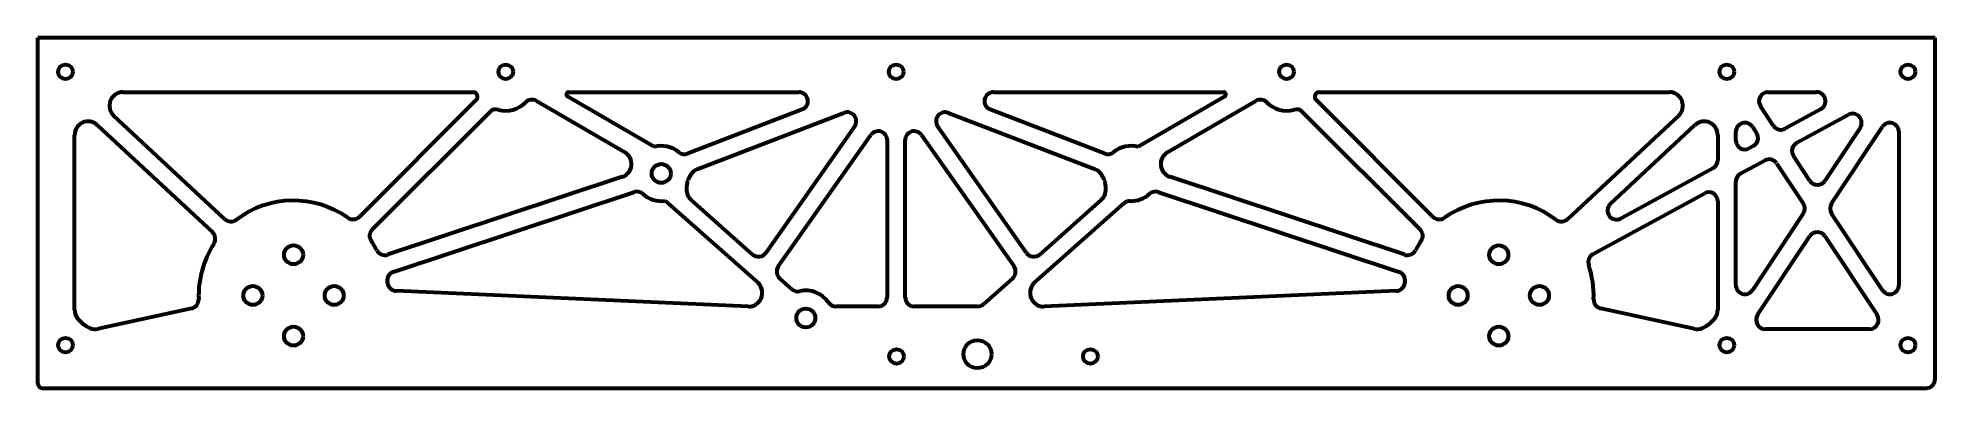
# Model space of a CAD drawing. Header units: millimetres. Extents: x -766 to -346, y 232 to 310.
import ezdxf

# ---------------------------------------------------------------- set-up
doc = ezdxf.new("R2010")
doc.units = ezdxf.units.MM
doc.linetypes.add('K5LT_BASIC', pattern=[0])
doc.layers.add('Системный слой (1)', color=251, linetype='Continuous', true_color=0x6c6c6c)

msp = doc.modelspace()

# ---------------------------------------------------------------- linework, layer by layer
at = {"layer": 'Системный слой (1)', "color": 143, "linetype": 'K5LT_BASIC', "lineweight": 60, "true_color": 0x33acca}
for p, q in [((-766.08, 233.04), (-766.08, 309.54)), ((-346.08, 309.54), (-766.08, 309.54)), ((-346.08, 234.04), (-346.08, 309.54)), ((-747.27, 297.54), (-669.75, 297.54)), ((-669.04, 295.83), (-694.9, 269.97)), ((-655.72, 295.6), (-636.15, 284.23)), ((-629.63, 285.44), (-648.85, 296.61)), ((-648.6, 297.54), (-597.62, 297.54)), ((-554.54, 297.54), (-503.56, 297.54)), ((-503.31, 296.61), (-522.53, 285.44)), ((-516.01, 284.23), (-496.44, 295.6)), ((-457.26, 269.97), (-483.12, 295.83)), ((-482.42, 297.54), (-404.89, 297.54)), ((-381.88, 290.12), (-384.74, 294.43)), ((-383.07, 297.54), (-372.32, 297.54)), ((-752.94, 290.25), (-727.44, 266.51)), ((-724.72, 269.44), (-749.32, 292.34)), ((-692.08, 267.14), (-666.07, 293.14)), ((-596.91, 293.67), (-622.23, 283.93)), ((-620.1, 280.47), (-587.63, 292.96)), ((-585.27, 289.94), (-604.92, 261.98)), ((-547.24, 261.98), (-566.89, 289.94)), ((-564.54, 292.96), (-532.06, 280.47)), ((-529.94, 283.93), (-555.26, 293.67)), ((-486.09, 293.14), (-460.09, 267.14)), ((-402.84, 292.34), (-427.44, 269.44)), ((-417.96, 272.8), (-399.23, 290.25)), ((-386.51, 289.87), (-385.59, 288.48)), ((-371.36, 293.78), (-379.25, 289.47)), ((-376.74, 286.29), (-365.3, 292.53)), ((-369, 272.89), (-357.75, 289.87)), ((-757.98, 249.38), (-757.98, 288.05)), ((-602.17, 258.94), (-581.72, 288.04)), ((-578.08, 286.89), (-578.08, 252.1)), ((-574.08, 252.1), (-574.08, 286.89)), ((-570.44, 288.04), (-549.99, 258.94)), ((-394.18, 288.05), (-394.18, 282.5)), ((-390.18, 286.87), (-390.18, 288.76)), ((-386.3, 285.62), (-387.22, 285.11)), ((-362.68, 289.67), (-370.46, 277.92)), ((-354.08, 288.76), (-354.08, 254.81)), ((-389.14, 279.51), (-383.78, 282.43)), ((-381.16, 281.78), (-375.26, 272.89)), ((-373.8, 277.92), (-377.44, 283.43)), ((-636.71, 278.78), (-688.64, 261.57)), ((-463.53, 261.57), (-515.45, 278.78)), ((-395.22, 280.74), (-415.64, 269.58)), ((-390.18, 254.81), (-390.18, 277.75)), ((-687.38, 257.77), (-634.14, 275.42)), ((-627.21, 273.5), (-606.59, 255.22)), ((-607.88, 261.63), (-621.48, 273.69)), ((-530.68, 273.69), (-544.28, 261.63)), ((-518.03, 275.42), (-464.79, 257.77)), ((-421.82, 261.65), (-397.14, 275.13)), ((-394.18, 273.38), (-394.18, 249.38)), ((-545.57, 255.22), (-525.59, 272.94)), ((-375.26, 270.68), (-386.51, 253.71)), ((-357.75, 253.71), (-369, 270.68)), ((-385.36, 248.21), (-373.8, 265.65)), ((-370.46, 265.65), (-358.9, 248.21)), ((-599.21, 253.94), (-601.86, 256.29)), ((-550.3, 256.29), (-556.72, 250.61)), ((-608.85, 250.1), (-686.79, 253.54)), ((-465.37, 253.54), (-543.32, 250.1)), ((-732.06, 249.67), (-752.74, 245.16)), ((-580.08, 250.1), (-589.39, 250.1)), ((-558.04, 250.1), (-572.08, 250.1)), ((-399.42, 245.16), (-420.1, 249.67)), ((-360.57, 245.11), (-383.69, 245.11)), ((-765.08, 232.04), (-348.08, 232.04))]:
    msp.add_line(p, q, dxfattribs=at)
for centre, radius in [((-759.98, 302.04), 1.62), ((-662.5, 302.04), 1.62), ((-576.08, 302.04), 1.62), ((-489.66, 302.04), 1.62), ((-392.18, 302.04), 1.62), ((-352.08, 302.04), 1.62), ((-628.08, 279.54), 2.1), ((-709.5, 261.54), 2.1), ((-442.66, 261.54), 2.1), ((-718.5, 252.54), 2.1), ((-700.5, 252.54), 2.1), ((-451.66, 252.54), 2.1), ((-433.66, 252.54), 2.1), ((-596.08, 247.54), 2.1), ((-709.5, 243.54), 2.1), ((-442.66, 243.54), 2.1), ((-759.98, 241.54), 1.62), ((-576, 239.04), 1.62), ((-558.08, 239.54), 3.1), ((-533.08, 239.04), 1.62), ((-392.18, 241.54), 1.62), ((-352.08, 241.54), 1.63)]:
    msp.add_circle(centre, radius, dxfattribs=at)
for centre, radius, start, end in [((-747.27, 294.54), 3, 90, 227.0425), ((-669.75, 296.54), 1, 315, 90), ((-662.5, 299.54), 6.1, 254.5924, 315.5487), ((-656.72, 293.87), 2, 59.8436, 135.5487), ((-648.6, 297.04), 0.5, 90, 239.8436), ((-597.62, 295.54), 2, 291.0375, 90), ((-554.54, 295.54), 2, 90, 248.9625), ((-503.56, 297.04), 0.5, 300.1564, 90), ((-495.44, 293.87), 2, 44.4513, 120.1564), ((-489.66, 299.54), 6.1, 224.4513, 285.4076), ((-482.42, 296.54), 1, 90, 225), ((-404.89, 294.54), 3, 312.9575, 90), ((-383.07, 295.54), 2, 90, 213.5368), ((-372.32, 295.54), 2, 298.6566, 90), ((-754.98, 288.05), 3, 47.0425, 180), ((-664.66, 291.73), 2, 74.5924, 135), ((-586.91, 291.09), 2, 324.9038, 111.0375), ((-565.25, 291.09), 2, 68.9625, 215.0962), ((-487.51, 291.73), 2, 45, 105.4076), ((-397.18, 288.05), 3, 0, 132.9575), ((-388.18, 288.76), 2, 33.5368, 180), ((-380.21, 291.22), 2, 213.5368, 298.6566), ((-364.34, 290.78), 2, 326.4632, 118.6566), ((-356.08, 288.76), 2, 0, 146.4632), ((-628.08, 279.54), 6.1, 50.63, 104.7276), ((-580.08, 286.89), 2, 0, 144.9038), ((-572.08, 286.89), 2, 35.0962, 180), ((-524.08, 279.54), 6.1, 75.2724, 129.37), ((-388.18, 286.87), 2, 180, 298.6566), ((-387.26, 287.37), 2, 298.6566, 33.5368), ((-375.78, 284.53), 2, 118.6566, 213.5368), ((-637.66, 281.63), 3, 288.3455, 59.8436), ((-622.94, 285.8), 2, 230.63, 291.0375), ((-529.22, 285.8), 2, 248.9625, 309.37), ((-514.51, 281.63), 3, 120.1564, 251.6545), ((-396.18, 282.5), 2, 298.6566, 0), ((-382.82, 280.68), 2, 33.5368, 118.6566), ((-616.82, 276.13), 5.68, 166.3956, 184.2757), ((-628.08, 279.54), 6.1, 340.1924, 346.1755), ((-616.82, 276.13), 5.68, 145.1966, 159.9724), ((-619.02, 277.67), 3, 111.0375, 145.1966), ((-533.14, 277.67), 3, 34.8034, 68.9625), ((-535.34, 276.13), 5.68, 20.0276, 34.8034), ((-524.08, 279.54), 6.1, 193.8245, 199.8076), ((-535.34, 276.13), 5.68, 355.7243, 13.6044), ((-388.18, 277.75), 2, 118.6566, 180), ((-372.13, 279.03), 2, 213.5368, 326.4632), ((-709.5, 252.54), 21, 55.0154, 127.0271), ((-633.51, 273.53), 2, 47.9379, 108.3455), ((-628.08, 279.54), 6.1, 227.9379, 278.1981), ((-619.49, 275.93), 3, 184.2757, 228.4417), ((-532.67, 275.93), 3, 311.5583, 355.7243), ((-524.26, 271.44), 2, 88.7335, 131.5583), ((-524.08, 279.54), 6.1, 268.7335, 312.0621), ((-518.65, 273.53), 2, 71.6545, 132.0621), ((-442.66, 252.54), 21, 52.9729, 124.9846), ((-396.18, 273.38), 2, 0, 118.6566), ((-723.36, 270.9), 2, 227.0425, 307.0271), ((-696.32, 271.38), 2, 235.0154, 315), ((-455.84, 271.38), 2, 225, 304.9846), ((-428.81, 270.9), 2, 232.9729, 312.9575), ((-416.6, 271.34), 2, 132.9575, 298.6566), ((-376.93, 271.79), 2, 326.4632, 33.5368), ((-367.33, 271.79), 2, 146.4632, 213.5368), ((-728.81, 265.05), 2, 327.0579, 47.0425), ((-690.66, 265.73), 2, 135, 214.9846), ((-461.5, 265.73), 2, 325.0154, 45), ((-372.13, 264.55), 2, 33.5368, 146.4632), ((-709.5, 252.54), 21, 147.0579, 182.2785), ((-709.5, 252.54), 21, 28.3609, 34.9846), ((-689.27, 263.46), 2, 208.3609, 288.3455), ((-606.56, 263.13), 2, 228.4417, 324.9038), ((-545.61, 263.13), 2, 215.0962, 311.5583), ((-462.9, 263.46), 2, 251.6545, 331.6391), ((-442.66, 252.54), 21, 145.0154, 151.6391), ((-420.86, 259.89), 2, 118.6566, 198.6412), ((-686.75, 255.87), 2, 108.3455, 188.33), ((-600.53, 257.79), 2, 144.9038, 228.4417), ((-551.63, 257.79), 2, 311.5583, 35.0962), ((-465.41, 255.87), 2, 351.67, 71.6545), ((-442.66, 252.54), 21, 357.7215, 18.6412), ((-709.5, 252.54), 21, 7.4913, 8.33), ((-686.7, 255.54), 2, 187.4913, 267.4759), ((-608.71, 253.1), 3, 267.4759, 45), ((-597.88, 255.44), 2, 228.4417, 282.8278), ((-596.08, 247.54), 6.1, 34.3008, 102.8278), ((-580.08, 252.1), 2, 270, 0), ((-572.08, 252.1), 2, 180, 270), ((-543.45, 253.1), 3, 135, 272.5241), ((-465.46, 255.54), 2, 272.5241, 352.5087), ((-442.66, 252.54), 21, 171.67, 172.5087), ((-388.18, 254.81), 2, 180, 326.4632), ((-356.08, 254.81), 2, 213.5368, 0), ((-754.98, 249.38), 3, 180, 215.1167), ((-732.49, 251.62), 2, 282.2939, 2.2785), ((-589.39, 252.1), 2, 214.3008, 270), ((-558.04, 252.1), 2, 270, 311.5583), ((-419.68, 251.62), 2, 177.7215, 257.7061), ((-397.18, 249.38), 3, 324.8833, 0), ((-383.69, 247.11), 2, 146.4632, 270), ((-360.57, 247.11), 2, 270, 33.5368), ((-751.94, 251.52), 6.72, 215.1167, 247.1773), ((-753.38, 248.09), 3, 247.1773, 282.2939), ((-398.78, 248.09), 3, 257.7061, 292.8227), ((-400.22, 251.52), 6.72, 292.8227, 324.8833), ((-765.08, 233.04), 1, 180, 270), ((-348.08, 234.04), 2, 270, 0)]:
    msp.add_arc(centre, radius, start, end, dxfattribs=at)

doc.saveas('drawing.dxf')
